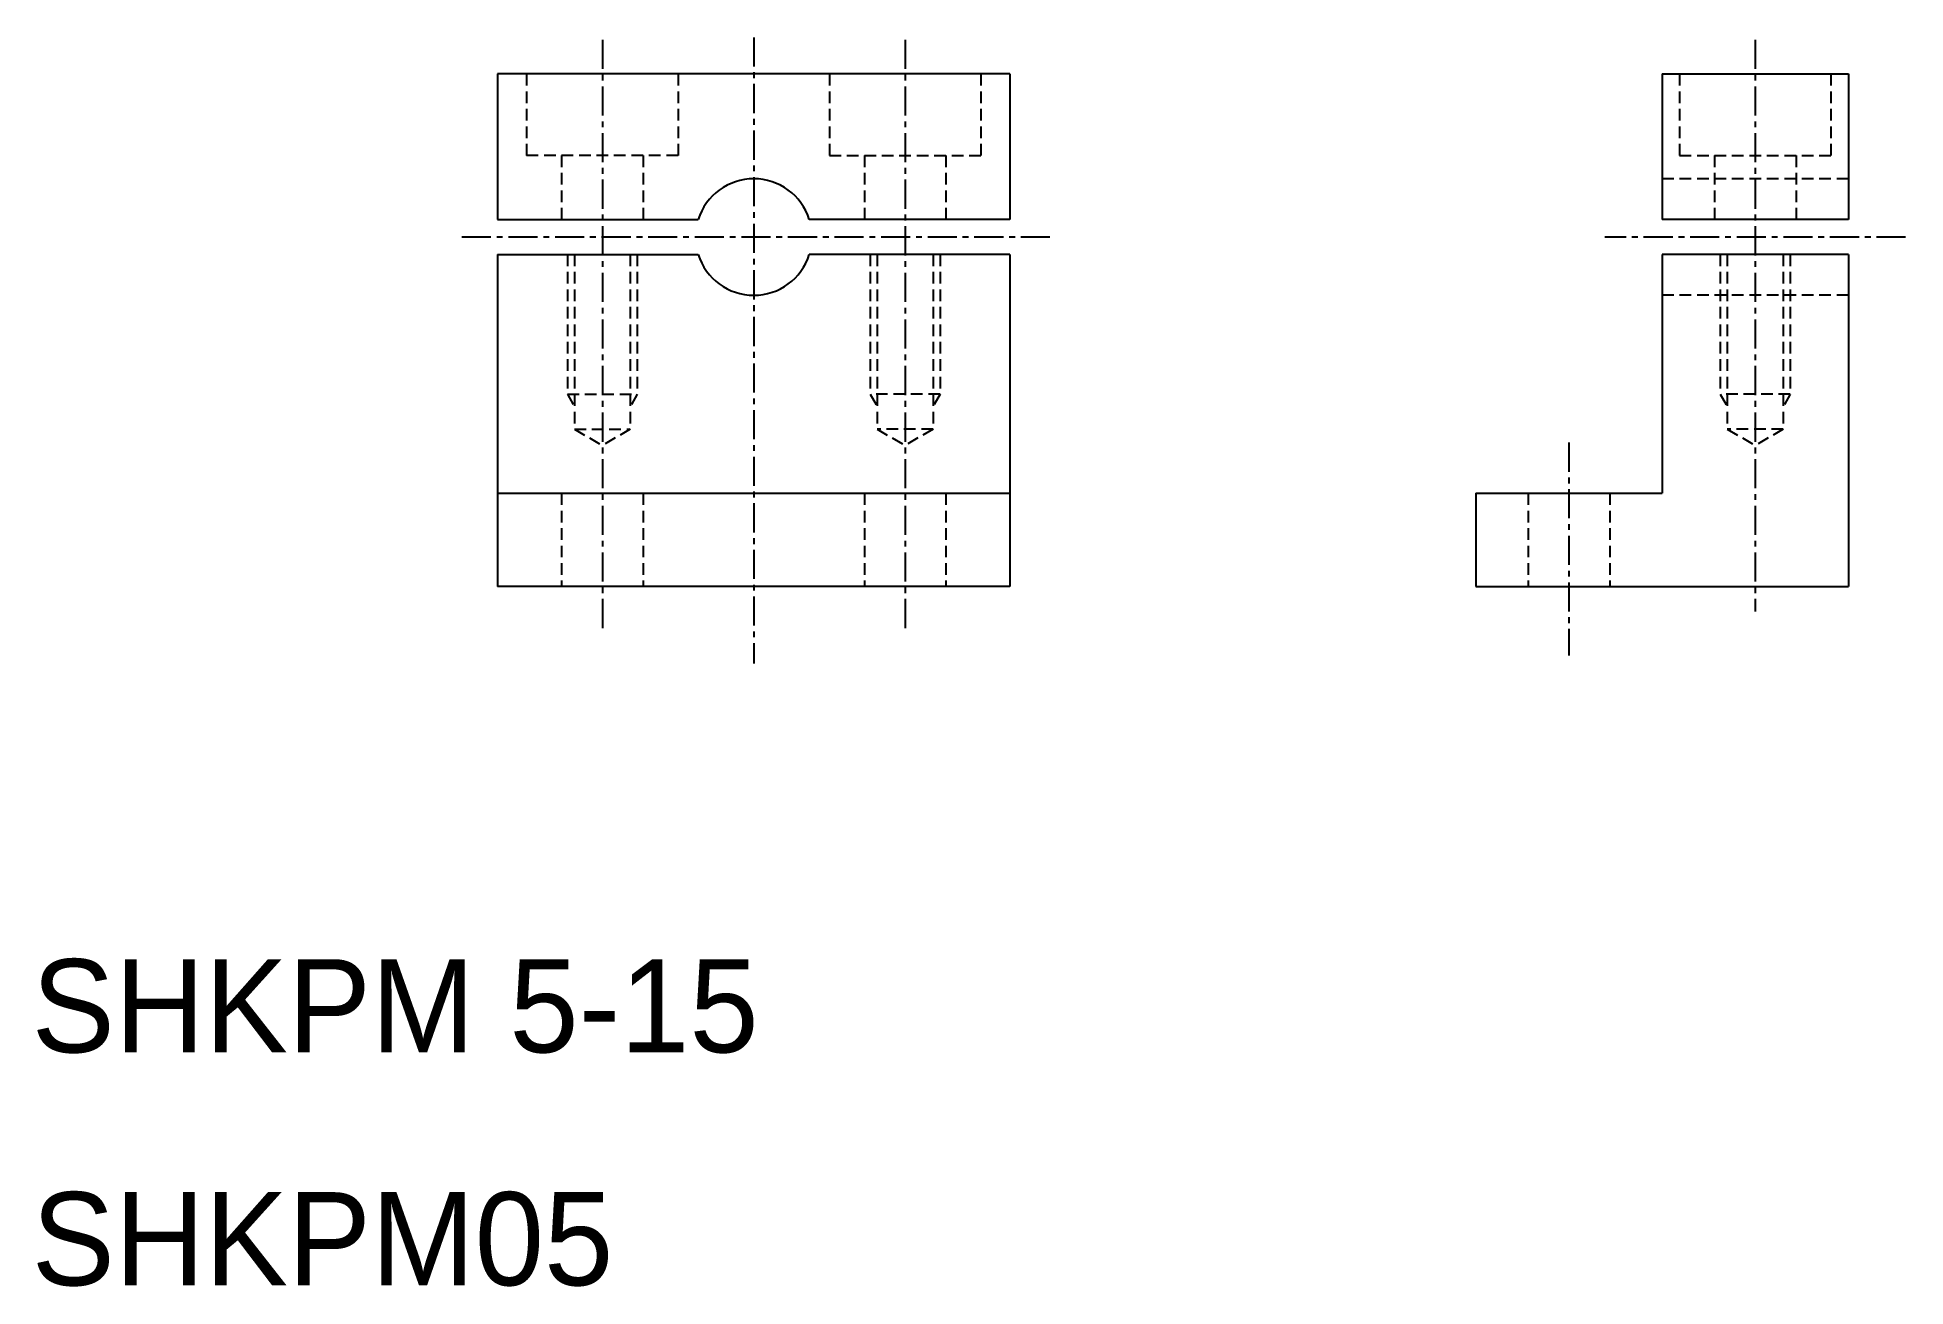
# Model space of a CAD drawing. Extents: x 10.2 to 90.5, y 9.9 to 63.6.
import ezdxf

# ---------------------------------------------------------------- set-up
doc = ezdxf.new("R2010")
doc.units = 0
doc.linetypes.add('CENTER', pattern=[2, 1.25, -0.25, 0.25, -0.25])
doc.linetypes.add('DASHED', pattern=[0.75, 0.5, -0.25])
doc.layers.get('0').update_dxf_attribs({"linetype": 'CONTINUOUS'})
doc.layers.add('CENTER', color=1, linetype='CENTER')

msp = doc.modelspace()

# ---------------------------------------------------------------- linework, layer by layer
at = {"color": 7, "linetype": 'CONTINUOUS'}
for p, q in [((30, 62), (30, 55.75)), ((52, 62), (30, 62)), ((52, 62), (52, 55.75)), ((80, 62), (80, 55.75)), ((80, 62), (88, 62)), ((88, 62), (88, 55.75)), ((30, 55.75), (38.615, 55.75)), ((52, 55.75), (43.385, 55.75)), ((88, 55.75), (80, 55.75)), ((30, 54.25), (30, 40)), ((30, 54.25), (38.615, 54.25)), ((52, 54.25), (43.385, 54.25)), ((52, 54.25), (52, 40)), ((88, 54.25), (80, 54.25)), ((80, 54.25), (80, 44)), ((88, 54.25), (88, 40)), ((30, 44), (52, 44)), ((72, 44), (72, 40)), ((72, 44), (80, 44)), ((52, 40), (30, 40)), ((41, 40), (41, 40)), ((46.5, 40), (46.5, 40)), ((72, 40), (88, 40))]:
    msp.add_line(p, q, dxfattribs=at)
at = {"color": 3, "linetype": 'DASHED'}
for p, q in [((31.25, 62), (31.25, 58.5)), ((37.75, 62), (37.75, 58.5)), ((44.25, 62), (44.25, 58.5)), ((50.75, 62), (50.75, 58.5)), ((80.75, 62), (80.75, 58.5)), ((87.25, 62), (87.25, 58.5)), ((37.75, 58.5), (31.25, 58.5)), ((32.75, 58.5), (32.75, 55.75)), ((36.25, 58.5), (36.25, 55.75)), ((44.25, 58.5), (50.75, 58.5)), ((45.75, 58.5), (45.75, 55.75)), ((49.25, 58.5), (49.25, 55.75)), ((80.75, 58.5), (87.25, 58.5)), ((82.25, 58.5), (82.25, 55.75)), ((85.75, 58.5), (85.75, 55.75)), ((88, 57.5), (80, 57.5)), ((33, 54.25), (33, 48.25)), ((33.3, 54.25), (33.3, 46.75)), ((35.7, 54.25), (35.7, 46.75)), ((36, 54.25), (36, 48.25)), ((46, 54.25), (46, 48.25)), ((46.3, 54.25), (46.3, 46.75)), ((48.7, 54.25), (48.7, 46.75)), ((49, 54.25), (49, 48.25)), ((82.5, 54.25), (82.5, 48.25)), ((82.8, 54.25), (82.8, 46.75)), ((85.2, 54.25), (85.2, 46.75)), ((85.5, 54.25), (85.5, 48.25)), ((88, 52.5), (80, 52.5)), ((33, 48.25), (36, 48.25)), ((33, 48.25), (33.3, 47.73)), ((36, 48.25), (35.7, 47.73)), ((49, 48.25), (46, 48.25)), ((46, 48.25), (46.3, 47.73)), ((49, 48.25), (48.7, 47.73)), ((85.5, 48.25), (82.5, 48.25)), ((82.5, 48.25), (82.8, 47.73)), ((85.5, 48.25), (85.2, 47.73)), ((33.3, 46.75), (35.7, 46.75)), ((33.3, 46.75), (34.5, 46.057)), ((35.7, 46.75), (34.5, 46.057)), ((48.7, 46.75), (46.3, 46.75)), ((46.3, 46.75), (47.5, 46.057)), ((48.7, 46.75), (47.5, 46.057)), ((82.8, 46.75), (84, 46.057)), ((85.2, 46.75), (82.8, 46.75)), ((85.2, 46.75), (84, 46.057)), ((32.75, 44), (32.75, 40)), ((36.25, 44), (36.25, 40)), ((45.75, 44), (45.75, 40)), ((49.25, 44), (49.25, 40)), ((74.25, 44), (74.25, 40)), ((77.75, 44), (77.75, 40))]:
    msp.add_line(p, q, dxfattribs=at)
at = {"color": 7, "linetype": 'CONTINUOUS'}
for start, end in [(17.4576, 162.5424), (197.4576, 342.5424)]:
    msp.add_arc((41, 55), 2.5, start, end, dxfattribs=at)
at = {"layer": 'CENTER', "color": 1, "linetype": 'CENTER'}
for p, q in [((34.5, 63.463), (34.5, 38.083)), ((41, 63.57), (41, 36.687)), ((47.5, 63.463), (47.5, 38.048)), ((84, 63.463), (84, 38.922)), ((53.718, 55), (28.282, 55)), ((90.456, 55), (77.544, 55)), ((76, 46.175), (76, 37.033))]:
    msp.add_line(p, q, dxfattribs=at)

# ---------------------------------------------------------------- texts
at = {"color": 7, "linetype": 'CONTINUOUS'}
for s, p in [('SHKPM 5-15', (10, 20)), ('SHKPM05', (10, 10))]:
    msp.add_text(s, height=4, dxfattribs=at).set_placement(p)

doc.saveas('drawing.dxf')
